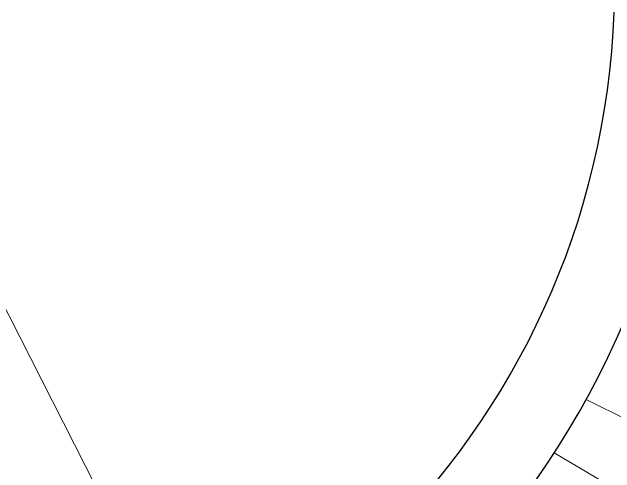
# Model space of a CAD drawing. Header units: inches. Extents: x 13 to 261, y -112 to -47.
# Drawn here: x 250.552 to 254.391, y -94.948 to -92.016 of the extents above; entities that cross this region are included whole.
import ezdxf

# ---------------------------------------------------------------- set-up
doc = ezdxf.new("R2010")
doc.units = ezdxf.units.IN
doc.header["$MEASUREMENT"] = 0
doc.linetypes.add('ACAD_ISO04W100', pattern=[30, 24, -3, 0, -3])
for name, color, linetype, lineweight in [('EJES', 1, 'ACAD_ISO04W100', 13), ('ESCALERAS', 182, 'Continuous', 18), ('RAMPAS', 50, 'Continuous', 25)]:
    doc.layers.add(name, color=color, linetype=linetype, lineweight=lineweight)

msp = doc.modelspace()

# ---------------------------------------------------------------- linework, layer by layer
at = {"layer": 'EJES'}
for p, q in [((254.2074, -94.481), (257.2143, -95.9714)), ((254.0036, -94.8213), (256.9135, -96.5281))]:
    msp.add_line(p, q, dxfattribs=at)
at = {"layer": 'ESCALERAS', "color": 3}
msp.add_line((249.6786, -92.2724), (253.7389, -100.2388), dxfattribs=at)
at = {"layer": 'RAMPAS'}
for centre, radius, start, end in [((249.3902, -91.8268), 5, 270, 357.8272), ((249.3902, -91.8268), 5.5, 270, 358.0248), ((249.2005, -91.3343), 9.9943, 271.08764, 351.70265), ((249.3902, -91.8268), 9, 270, 353.57411)]:
    msp.add_arc(centre, radius, start, end, dxfattribs=at)

doc.saveas('drawing.dxf')
